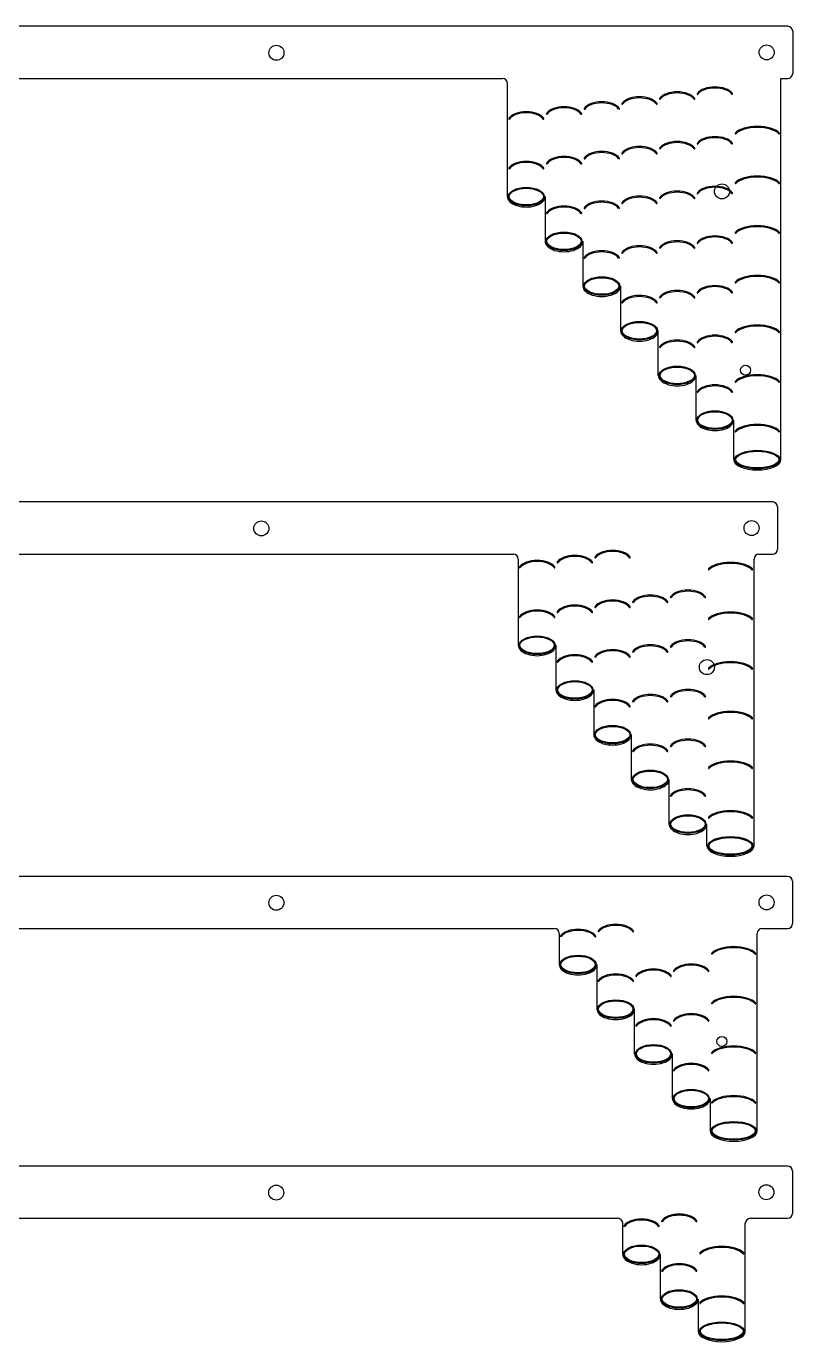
# Model space of a CAD drawing. Header units: millimetres. Extents: x -37 to 1379, y -2 to 984.
# Drawn here: x 141.2 to 295.6, y -2.1 to 262.8 of the extents above; entities that cross this region are included whole.
import ezdxf

# ---------------------------------------------------------------- set-up
doc = ezdxf.new("R2010")
doc.units = ezdxf.units.MM
doc.layers.get('0').update_dxf_attribs({"lineweight": 25, "true_color": 0xffffff})
for name, color, linetype, lineweight, true_color in [('brass', 7, 'Continuous', 25, 0x000000), ('f2', 7, 'Continuous', 25, 0x000000), ('f3', 7, 'Continuous', 25, 0x000000), ('f4', 7, 'Continuous', 25, 0x000000), ('f5', 7, 'Continuous', 25, 0x000000)]:
    doc.layers.add(name, color=color, linetype=linetype, lineweight=lineweight, true_color=true_color)

msp = doc.modelspace()

# ---------------------------------------------------------------- linework, layer by layer
for centre, radius in [((191.58, 257.45), 1.51), ((290.35, 257.53), 1.51), ((281.35, 229.53), 1.51), ((286.1, 193.53), 1), ((188.53, 161.67), 1.51), ((287.3, 161.74), 1.51), ((278.3, 133.74), 1.51), ((191.56, 86.29), 1.51), ((290.33, 86.36), 1.51), ((281.33, 58.36), 1), ((191.53, 27.93), 1.51), ((290.3, 28), 1.51)]:
    msp.add_circle(centre, radius)
for centre, start, end in [((237.12, 251.28), 0, 90), ((239.3, 155.49), 360, 90), ((288.8, 155.49), 90, 180), ((247.55, 80.11), 360, 90), ((289.45, 80.11), 90, 180), ((260.35, 21.75), 0, 90), ((287.05, 21.75), 90, 180)]:
    msp.add_arc(centre, 1, start, end)
at = {"layer": 'brass'}
for p, q in [((294.6, 262.78), (-9.21, 262.78)), ((295.6, 261.78), (295.6, 253.28)), ((48.26, 252.28), (237.12, 252.28)), ((293.22, 252.28), (294.6, 252.28)), ((291.55, 166.99), (-12.26, 166.99)), ((292.55, 165.99), (292.55, 157.49)), ((39.99, 156.49), (239.3, 156.49)), ((288.8, 156.49), (291.55, 156.49)), ((294.58, 91.61), (-9.23, 91.61)), ((295.58, 90.61), (295.58, 82.11)), ((37.79, 81.11), (247.55, 81.11)), ((289.45, 81.11), (294.58, 81.11)), ((294.55, 33.25), (-9.26, 33.25)), ((295.55, 32.25), (295.55, 23.75)), ((24.94, 22.75), (260.35, 22.75)), ((287.05, 22.75), (294.55, 22.75))]:
    msp.add_line(p, q, dxfattribs=at)
for centre, start, end in [((294.6, 261.78), 0, 90), ((294.6, 253.28), 270, 0), ((291.55, 165.99), 0, 90), ((291.55, 157.49), 270, 0), ((294.58, 90.61), 0, 90), ((294.58, 82.11), 270, 0), ((294.55, 32.25), 0, 90), ((294.55, 23.75), 270, 0)]:
    msp.add_arc(centre, 1, start, end, dxfattribs=at)
at = {"layer": 'f2'}
for p, q in [((293.22, 175.53), (293.22, 252.28)), ((238.12, 228.48), (238.12, 251.28)), ((245.72, 228.48), (245.72, 219.48)), ((253.32, 219.48), (253.32, 210.48)), ((260.92, 210.48), (260.92, 201.48)), ((268.52, 192.48), (268.52, 201.48)), ((276.12, 183.48), (276.12, 192.48)), ((283.72, 175.53), (283.72, 183.48))]:
    msp.add_line(p, q, dxfattribs=at)
at = {"layer": 'f2', "color": 5, "true_color": 0x0000ff}
for centre, start, end in [((284.13, 241.22), 135.4006, 321.3987), ((292.82, 241.22), 218.6013, 44.5994), ((284.13, 231.22), 135.4006, 321.3987), ((292.82, 231.22), 218.6013, 44.5994), ((284.13, 221.22), 135.4006, 321.3987), ((292.82, 221.22), 218.6013, 44.5994), ((284.13, 211.22), 135.4006, 321.3987), ((292.82, 211.22), 218.6013, 44.5994), ((284.13, 201.22), 135.4006, 321.3987), ((292.82, 201.22), 218.6013, 44.5994), ((284.13, 191.22), 135.4006, 321.3987), ((292.82, 191.22), 218.6013, 44.5994), ((284.13, 181.22), 135.4006, 321.3987), ((292.82, 181.22), 218.6013, 44.5994)]:
    msp.add_arc(centre, 0.103, start, end, dxfattribs=at)
for centre, major_axis, ratio, start_param, end_param in [((272.32, 247.48), (3.8, 0), 0.55122, 0.375247, 2.766345), ((272.32, 247.48), (3.62, 0), 0.517205, 0.343264, 2.798328), ((276.45, 249.17), (0, 0.103), 0.8, 0.79239, 4.038669), ((279.92, 248.48), (-3.8, 0), 0.55122, 3.51684, 5.907938), ((279.92, 248.48), (-3.62, 0), 0.517205, 3.484857, 5.939921), ((283.4, 249.17), (0, 0.103), 0.8, 2.244517, 5.490795), ((249.52, 244.48), (-3.8, 0), 0.55122, 3.51684, 5.907938), ((249.52, 244.48), (-3.62, 0), 0.517205, 3.484857, 5.939921), ((257.12, 245.48), (-3.8, 0), 0.55122, 3.51684, 5.907938), ((257.12, 245.48), (-3.62, 0), 0.517205, 3.484857, 5.939921), ((261.25, 247.17), (0, 0.103), 0.8, 0.79239, 4.038669), ((264.72, 246.48), (-3.8, 0), 0.55122, 3.51684, 5.907938), ((264.72, 246.48), (-3.62, 0), 0.517205, 3.484857, 5.939921), ((268.2, 247.17), (0, 0.103), 0.8, 2.244517, 5.490795), ((268.85, 248.17), (0, 0.103), 0.8, 0.79239, 4.038669), ((275.8, 248.17), (0, 0.103), 0.8, 2.244517, 5.490795), ((238.45, 244.17), (0, 0.103), 0.8, 0.79239, 4.038669), ((241.92, 243.48), (-3.8, 0), 0.55122, 3.51684, 5.907938), ((241.92, 243.48), (-3.62, 0), 0.517205, 3.484857, 5.939921), ((245.4, 244.17), (0, 0.103), 0.8, 2.244517, 5.490795), ((246.05, 245.17), (0, 0.103), 0.8, 0.79239, 4.038669), ((253, 245.17), (0, 0.103), 0.8, 2.244517, 5.490795), ((253.65, 246.17), (0, 0.103), 0.8, 0.79239, 4.038669), ((260.6, 246.17), (0, 0.103), 0.8, 2.244517, 5.490795), ((288.47, 240.53), (4.75, 0), 0.440976, 0.375247, 2.766345), ((288.47, 240.53), (4.53, 0), 0.413764, 0.343264, 2.798328), ((264.72, 236.48), (-3.8, 0), 0.55122, 3.51684, 5.907938), ((272.32, 237.48), (-3.8, 0), 0.55122, 3.51684, 5.907938), ((272.32, 237.48), (-3.62, 0), 0.517205, 3.484857, 5.939921), ((276.45, 239.17), (0, 0.103), 0.8, 0.79239, 4.038669), ((279.92, 238.48), (3.8, 0), 0.55122, 0.375247, 2.766345), ((279.92, 238.48), (3.62, 0), 0.517205, 0.343264, 2.798328), ((283.4, 239.17), (0, 0.103), 0.8, 2.244517, 5.490795), ((249.52, 234.48), (-3.8, 0), 0.55122, 3.51684, 5.907938), ((249.52, 234.48), (-3.62, 0), 0.517205, 3.484857, 5.939921), ((253.65, 236.17), (0, 0.103), 0.8, 0.79239, 4.038669), ((257.12, 235.48), (-3.8, 0), 0.55122, 3.51684, 5.907938), ((257.12, 235.48), (-3.62, 0), 0.517205, 3.484857, 5.939921), ((260.6, 236.17), (0, 0.103), 0.8, 2.244517, 5.490795), ((261.25, 237.17), (0, 0.103), 0.8, 0.79239, 4.038669), ((264.72, 236.48), (-3.62, 0), 0.517205, 3.484857, 5.939921), ((268.2, 237.17), (0, 0.103), 0.8, 2.244517, 5.490795), ((268.85, 238.17), (0, 0.103), 0.8, 0.79239, 4.038669), ((275.8, 238.17), (0, 0.103), 0.8, 2.244517, 5.490795), ((238.45, 234.17), (0, 0.103), 0.8, 0.79239, 4.038669), ((241.92, 233.48), (-3.8, 0), 0.55122, 3.51684, 5.907938), ((241.92, 233.48), (-3.62, 0), 0.517205, 3.484857, 5.939921), ((245.4, 234.17), (0, 0.103), 0.8, 2.244517, 5.490795), ((246.05, 235.17), (0, 0.103), 0.8, 0.79239, 4.038669), ((253, 235.17), (0, 0.103), 0.8, 2.244517, 5.490795), ((279.92, 228.48), (-3.8, 0), 0.55122, 3.51684, 5.907938), ((288.47, 230.53), (4.75, 0), 0.440976, 0.375247, 2.766345), ((288.47, 230.53), (4.53, 0), 0.413764, 0.343264, 2.798328), ((264.72, 226.48), (-3.8, 0), 0.55122, 3.51684, 5.907938), ((264.72, 226.48), (-3.62, 0), 0.517205, 3.484857, 5.939921), ((268.85, 228.17), (0, 0.103), 0.8, 0.79239, 4.038669), ((272.32, 227.48), (-3.8, 0), 0.55122, 3.51684, 5.907938), ((272.32, 227.48), (-3.62, 0), 0.517205, 3.484857, 5.939921), ((275.8, 228.17), (0, 0.103), 0.8, 2.244517, 5.490795), ((276.45, 229.17), (0, 0.103), 0.8, 0.79239, 4.038669), ((279.92, 228.48), (-3.62, 0), 0.517205, 3.484857, 5.939921), ((283.4, 229.17), (0, 0.103), 0.8, 2.244517, 5.490795), ((246.05, 225.17), (0, 0.103), 0.8, 0.79239, 4.038669), ((249.52, 224.48), (-3.8, 0), 0.55122, 3.51684, 5.907938), ((249.52, 224.48), (-3.62, 0), 0.517205, 3.484857, 5.939921), ((253, 225.17), (0, 0.103), 0.8, 2.244517, 5.490795), ((253.65, 226.17), (0, 0.103), 0.8, 0.79239, 4.038669), ((257.12, 225.48), (-3.8, 0), 0.55122, 3.51684, 5.907938), ((257.12, 225.48), (-3.62, 0), 0.517205, 3.484857, 5.939921), ((260.6, 226.17), (0, 0.103), 0.8, 2.244517, 5.490795), ((261.25, 227.17), (0, 0.103), 0.8, 0.79239, 4.038669), ((268.2, 227.17), (0, 0.103), 0.8, 2.244517, 5.490795), ((288.47, 220.53), (4.75, 0), 0.440976, 0.375247, 2.766345), ((279.92, 218.48), (-3.8, 0), 0.55122, 3.51684, 5.907938), ((279.92, 218.48), (-3.62, 0), 0.517205, 3.484857, 5.939921), ((288.47, 220.53), (4.53, 0), 0.413764, 0.343264, 2.798328), ((257.12, 215.48), (-3.8, 0), 0.55122, 3.51684, 5.907938), ((257.12, 215.48), (-3.62, 0), 0.517205, 3.484857, 5.939921), ((261.25, 217.17), (0, 0.103), 0.8, 0.79239, 4.038669), ((264.72, 216.48), (-3.8, 0), 0.55122, 3.51684, 5.907938), ((264.72, 216.48), (-3.62, 0), 0.517205, 3.484857, 5.939921), ((268.2, 217.17), (0, 0.103), 0.8, 2.244517, 5.490795), ((268.85, 218.17), (0, 0.103), 0.8, 0.79239, 4.038669), ((272.32, 217.48), (-3.8, 0), 0.55122, 3.51684, 5.907938), ((272.32, 217.48), (-3.62, 0), 0.517205, 3.484857, 5.939921), ((275.8, 218.17), (0, 0.103), 0.8, 2.244517, 5.490795), ((276.45, 219.17), (0, 0.103), 0.8, 0.79239, 4.038669), ((283.4, 219.17), (0, 0.103), 0.8, 2.244517, 5.490795), ((253.65, 216.17), (0, 0.103), 0.8, 0.79239, 4.038669), ((260.6, 216.17), (0, 0.103), 0.8, 2.244517, 5.490795), ((288.47, 210.53), (4.75, 0), 0.440976, 0.375247, 2.766345), ((288.47, 210.53), (4.53, 0), 0.413764, 0.343264, 2.798328), ((272.32, 207.48), (-3.8, 0), 0.55122, 3.51684, 5.907938), ((272.32, 207.48), (-3.62, 0), 0.517205, 3.484857, 5.939921), ((279.92, 208.48), (-3.8, 0), 0.55122, 3.51684, 5.907938), ((279.92, 208.48), (-3.62, 0), 0.517205, 3.484857, 5.939921), ((261.25, 207.17), (0, 0.103), 0.8, 0.79239, 4.038669), ((264.72, 206.48), (-3.8, 0), 0.55122, 3.51684, 5.907938), ((264.72, 206.48), (-3.62, 0), 0.517205, 3.484857, 5.939921), ((268.2, 207.17), (0, 0.103), 0.8, 2.244517, 5.490795), ((268.85, 208.17), (0, 0.103), 0.8, 0.79239, 4.038669), ((275.8, 208.17), (0, 0.103), 0.8, 2.244517, 5.490795), ((276.45, 209.17), (0, 0.103), 0.8, 0.79239, 4.038669), ((283.4, 209.17), (0, 0.103), 0.8, 2.244517, 5.490795), ((288.47, 200.53), (4.75, 0), 0.440976, 0.375247, 2.766345), ((288.47, 200.53), (4.53, 0), 0.413764, 0.343264, 2.798328), ((272.32, 197.48), (-3.8, 0), 0.55122, 3.51684, 5.907938), ((272.32, 197.48), (-3.62, 0), 0.517205, 3.484857, 5.939921), ((276.45, 199.17), (0, 0.103), 0.8, 0.79239, 4.038669), ((279.92, 198.48), (-3.8, 0), 0.55122, 3.51684, 5.907938), ((279.92, 198.48), (-3.62, 0), 0.517205, 3.484857, 5.939921), ((283.4, 199.17), (0, 0.103), 0.8, 2.244517, 5.490795), ((268.85, 198.17), (0, 0.103), 0.8, 0.79239, 4.038669), ((275.8, 198.17), (0, 0.103), 0.8, 2.244517, 5.490795), ((288.47, 190.53), (4.75, 0), 0.440976, 0.375247, 2.766345), ((288.47, 190.53), (4.53, 0), 0.413764, 0.343264, 2.798328), ((276.45, 189.17), (0, 0.103), 0.8, 0.79239, 4.038669), ((279.92, 188.48), (-3.8, 0), 0.55122, 3.51684, 5.907938), ((279.92, 188.48), (-3.62, 0), 0.517205, 3.484857, 5.939921), ((283.4, 189.17), (0, 0.103), 0.8, 2.244517, 5.490795), ((288.47, 180.53), (4.75, 0), 0.440976, 0.375247, 2.766345), ((288.47, 180.53), (4.53, 0), 0.413764, 0.343264, 2.798328)]:
    msp.add_ellipse(centre, major_axis=major_axis, ratio=ratio, start_param=start_param, end_param=end_param, dxfattribs=at)
at = {"layer": 'f2'}
for centre, major_axis, ratio, start_param, end_param in [((241.92, 228.48), (-3.8, 0), 0.55122, 0, 3.141593), ((249.52, 219.48), (-3.8, 0), 0.55122, 0, 3.141593), ((257.12, 210.48), (-3.8, 0), 0.55122, 0, 3.141593), ((264.72, 201.48), (-3.8, 0), 0.55122, 0, 3.141593), ((272.32, 192.48), (-3.8, 0), 0.55122, 0, 3.141593), ((279.92, 183.48), (-3.8, 0), 0.55122, 0, 3.141593), ((288.47, 175.53), (4.75, 0), 0.440976, 3.141593, 0)]:
    msp.add_ellipse(centre, major_axis=major_axis, ratio=ratio, start_param=start_param, end_param=end_param, dxfattribs=at)
at = {"layer": 'f2', "color": 5, "true_color": 0x0000ff}
for centre, major_axis, ratio in [((241.92, 228.48), (-3.62, 0), 0.517205), ((241.92, 228.48), (3.46, 0), 0.483354), ((249.52, 219.48), (-3.62, 0), 0.517205), ((249.52, 219.48), (3.46, 0), 0.483354), ((257.12, 210.48), (-3.62, 0), 0.517205), ((257.12, 210.48), (3.46, 0), 0.483354), ((264.72, 201.48), (-3.62, 0), 0.517205), ((264.72, 201.48), (3.46, 0), 0.483354), ((272.32, 192.48), (-3.62, 0), 0.517205), ((272.32, 192.48), (3.46, 0), 0.483354), ((279.92, 183.48), (-3.62, 0), 0.517205), ((279.92, 183.48), (3.46, 0), 0.483354), ((288.47, 175.53), (4.53, 0), 0.413764), ((288.47, 175.53), (4.33, 0), 0.386683)]:
    msp.add_ellipse(centre, major_axis=major_axis, ratio=ratio, dxfattribs=at)
at = {"layer": 'f3'}
for p, q in [((240.3, 155.49), (240.3, 138.14)), ((287.8, 97.74), (287.8, 155.49)), ((247.9, 138.14), (247.9, 129.14)), ((255.5, 129.14), (255.5, 120.14)), ((263.1, 111.14), (263.1, 120.14)), ((270.7, 102.14), (270.7, 111.14)), ((278.3, 97.74), (278.3, 102.14))]:
    msp.add_line(p, q, dxfattribs=at)
at = {"layer": 'f3', "color": 5, "true_color": 0x0000ff}
for centre, start, end in [((278.71, 153.43), 135.4006, 321.3987), ((287.4, 153.43), 218.6013, 44.5994), ((278.71, 143.43), 135.4006, 321.3987), ((287.4, 143.43), 218.6013, 44.5994), ((278.71, 133.43), 135.4006, 321.3987), ((287.4, 133.43), 218.6013, 44.5994), ((278.71, 123.43), 135.4006, 321.3987), ((287.4, 123.43), 218.6013, 44.5994), ((278.71, 113.43), 135.4006, 321.3987), ((287.4, 113.43), 218.6013, 44.5994), ((278.71, 103.43), 135.4006, 321.3987), ((287.4, 103.43), 218.6013, 44.5994)]:
    msp.add_arc(centre, 0.103, start, end, dxfattribs=at)
for centre, major_axis, ratio, start_param, end_param in [((259.3, 155.14), (-3.8, 0), 0.55122, 3.51684, 5.907938), ((259.3, 155.14), (-3.62, 0), 0.517205, 3.484857, 5.939921), ((240.62, 153.84), (0, 0.103), 0.8, 0.79239, 4.038669), ((244.1, 153.14), (-3.8, 0), 0.55122, 3.51684, 5.907938), ((244.1, 153.14), (-3.62, 0), 0.517205, 3.484857, 5.939921), ((247.58, 153.84), (0, 0.103), 0.8, 2.244517, 5.490795), ((248.22, 154.84), (0, 0.103), 0.8, 0.79239, 4.038669), ((251.7, 154.14), (-3.8, 0), 0.55122, 3.51684, 5.907938), ((251.7, 154.14), (-3.62, 0), 0.517205, 3.484857, 5.939921), ((255.18, 154.84), (0, 0.103), 0.8, 2.244517, 5.490795), ((255.82, 155.84), (0, 0.103), 0.8, 0.79239, 4.038669), ((262.78, 155.84), (0, 0.103), 0.8, 2.244517, 5.490795), ((283.05, 152.74), (4.75, 0), 0.440976, 0.375247, 2.766345), ((283.05, 152.74), (4.53, 0), 0.413764, 0.343264, 2.798328), ((274.5, 147.14), (-3.8, 0), 0.55122, 3.51684, 5.907938), ((274.5, 147.14), (-3.62, 0), 0.517205, 3.484857, 5.939921), ((251.7, 144.14), (-3.8, 0), 0.55122, 3.51684, 5.907938), ((251.7, 144.14), (-3.62, 0), 0.517205, 3.484857, 5.939921), ((255.82, 145.84), (0, 0.103), 0.8, 0.79239, 4.038669), ((259.3, 145.14), (-3.8, 0), 0.55122, 3.51684, 5.907938), ((259.3, 145.14), (-3.62, 0), 0.517205, 3.484857, 5.939921), ((262.78, 145.84), (0, 0.103), 0.8, 2.244517, 5.490795), ((263.42, 146.84), (0, 0.103), 0.8, 0.79239, 4.038669), ((266.9, 146.14), (-3.8, 0), 0.55122, 3.51684, 5.907938), ((266.9, 146.14), (-3.62, 0), 0.517205, 3.484857, 5.939921), ((270.38, 146.84), (0, 0.103), 0.8, 2.244517, 5.490795), ((271.02, 147.84), (0, 0.103), 0.8, 0.79239, 4.038669), ((277.98, 147.84), (0, 0.103), 0.8, 2.244517, 5.490795), ((240.62, 143.84), (0, 0.103), 0.8, 0.79239, 4.038669), ((244.1, 143.14), (-3.8, 0), 0.55122, 3.51684, 5.907938), ((244.1, 143.14), (-3.62, 0), 0.517205, 3.484857, 5.939921), ((247.58, 143.84), (0, 0.103), 0.8, 2.244517, 5.490795), ((248.22, 144.84), (0, 0.103), 0.8, 0.79239, 4.038669), ((255.18, 144.84), (0, 0.103), 0.8, 2.244517, 5.490795), ((283.05, 142.74), (4.75, 0), 0.440976, 0.375247, 2.766345), ((283.05, 142.74), (4.53, 0), 0.413764, 0.343264, 2.798328), ((266.9, 136.14), (-3.8, 0), 0.55122, 3.51684, 5.907938), ((266.9, 136.14), (-3.62, 0), 0.517205, 3.484857, 5.939921), ((271.02, 137.84), (0, 0.103), 0.8, 0.79239, 4.038669), ((274.5, 137.14), (-3.8, 0), 0.55122, 3.51684, 5.907938), ((274.5, 137.14), (-3.62, 0), 0.517205, 3.484857, 5.939921), ((277.98, 137.84), (0, 0.103), 0.8, 2.244517, 5.490795), ((251.7, 134.14), (-3.8, 0), 0.55122, 3.51684, 5.907938), ((251.7, 134.14), (-3.62, 0), 0.517205, 3.484857, 5.939921), ((255.82, 135.84), (0, 0.103), 0.8, 0.79239, 4.038669), ((259.3, 135.14), (-3.8, 0), 0.55122, 3.51684, 5.907938), ((259.3, 135.14), (-3.62, 0), 0.517205, 3.484857, 5.939921), ((262.78, 135.84), (0, 0.103), 0.8, 2.244517, 5.490795), ((263.42, 136.84), (0, 0.103), 0.8, 0.79239, 4.038669), ((270.38, 136.84), (0, 0.103), 0.8, 2.244517, 5.490795), ((248.22, 134.84), (0, 0.103), 0.8, 0.79239, 4.038669), ((255.18, 134.84), (0, 0.103), 0.8, 2.244517, 5.490795), ((283.05, 132.74), (4.75, 0), 0.440976, 0.375247, 2.766345), ((283.05, 132.74), (4.53, 0), 0.413764, 0.343264, 2.798328), ((259.3, 125.14), (-3.8, 0), 0.55122, 3.51684, 5.907938), ((266.9, 126.14), (-3.8, 0), 0.55122, 3.51684, 5.907938), ((266.9, 126.14), (-3.62, 0), 0.517205, 3.484857, 5.939921), ((271.02, 127.84), (0, 0.103), 0.8, 0.79239, 4.038669), ((274.5, 127.14), (-3.8, 0), 0.55122, 3.51684, 5.907938), ((274.5, 127.14), (-3.62, 0), 0.517205, 3.484857, 5.939921), ((277.98, 127.84), (0, 0.103), 0.8, 2.244517, 5.490795), ((255.82, 125.84), (0, 0.103), 0.8, 0.79239, 4.038669), ((259.3, 125.14), (-3.62, 0), 0.517205, 3.484857, 5.939921), ((262.78, 125.84), (0, 0.103), 0.8, 2.244517, 5.490795), ((263.42, 126.84), (0, 0.103), 0.8, 0.79239, 4.038669), ((270.38, 126.84), (0, 0.103), 0.8, 2.244517, 5.490795), ((283.05, 122.74), (4.75, 0), 0.440976, 0.375247, 2.766345), ((283.05, 122.74), (4.53, 0), 0.413764, 0.343264, 2.798328), ((274.5, 117.14), (-3.8, 0), 0.55122, 3.51684, 5.907938), ((263.42, 116.84), (0, 0.103), 0.8, 0.79239, 4.038669), ((266.9, 116.14), (-3.8, 0), 0.55122, 3.51684, 5.907938), ((266.9, 116.14), (-3.62, 0), 0.517205, 3.484857, 5.939921), ((270.38, 116.84), (0, 0.103), 0.8, 2.244517, 5.490795), ((271.02, 117.84), (0, 0.103), 0.8, 0.79239, 4.038669), ((274.5, 117.14), (-3.62, 0), 0.517205, 3.484857, 5.939921), ((277.98, 117.84), (0, 0.103), 0.8, 2.244517, 5.490795), ((283.05, 112.74), (4.75, 0), 0.440976, 0.375247, 2.766345), ((283.05, 112.74), (4.53, 0), 0.413764, 0.343264, 2.798328), ((274.5, 107.14), (-3.8, 0), 0.55122, 3.51684, 5.907938), ((274.5, 107.14), (-3.62, 0), 0.517205, 3.484857, 5.939921), ((271.02, 107.84), (0, 0.103), 0.8, 0.79239, 4.038669), ((277.98, 107.84), (0, 0.103), 0.8, 2.244517, 5.490795), ((283.05, 102.74), (4.75, 0), 0.440976, 0.375247, 2.766345), ((283.05, 102.74), (4.53, 0), 0.413764, 0.343264, 2.798328)]:
    msp.add_ellipse(centre, major_axis=major_axis, ratio=ratio, start_param=start_param, end_param=end_param, dxfattribs=at)
at = {"layer": 'f3'}
for centre, major_axis, ratio, start_param, end_param in [((244.1, 138.14), (-3.8, 0), 0.55122, 0, 3.141593), ((251.7, 129.14), (-3.8, 0), 0.55122, 0, 3.141593), ((259.3, 120.14), (-3.8, 0), 0.55122, 0, 3.141593), ((266.9, 111.14), (-3.8, 0), 0.55122, 0, 3.141593), ((274.5, 102.14), (-3.8, 0), 0.55122, 0, 3.141593), ((283.05, 97.74), (4.75, 0), 0.440976, 3.141593, 0)]:
    msp.add_ellipse(centre, major_axis=major_axis, ratio=ratio, start_param=start_param, end_param=end_param, dxfattribs=at)
at = {"layer": 'f3', "color": 5, "true_color": 0x0000ff}
for centre, major_axis, ratio in [((244.1, 138.14), (-3.62, 0), 0.517205), ((244.1, 138.14), (3.46, 0), 0.483354), ((251.7, 129.14), (-3.62, 0), 0.517205), ((251.7, 129.14), (3.46, 0), 0.483354), ((259.3, 120.14), (-3.62, 0), 0.517205), ((259.3, 120.14), (3.46, 0), 0.483354), ((266.9, 111.14), (-3.62, 0), 0.517205), ((266.9, 111.14), (3.46, 0), 0.483354), ((274.5, 102.14), (-3.62, 0), 0.517205), ((274.5, 102.14), (3.46, 0), 0.483354), ((283.05, 97.74), (4.53, 0), 0.413764), ((283.05, 97.74), (4.33, 0), 0.386683)]:
    msp.add_ellipse(centre, major_axis=major_axis, ratio=ratio, dxfattribs=at)
at = {"layer": 'f4'}
for p, q in [((248.55, 80.11), (248.55, 73.86)), ((288.45, 40.36), (288.45, 80.11)), ((256.15, 73.86), (256.15, 64.86)), ((263.75, 55.86), (263.75, 64.86)), ((271.35, 46.86), (271.35, 55.86)), ((278.95, 46.86), (278.95, 40.36))]:
    msp.add_line(p, q, dxfattribs=at)
at = {"layer": 'f4', "color": 5, "true_color": 0x0000ff}
for centre, start, end in [((279.36, 76.05), 135.4006, 321.3987), ((288.05, 76.05), 218.6013, 44.5994), ((279.36, 66.05), 135.4006, 321.3987), ((288.05, 66.05), 218.6013, 44.5994), ((279.36, 56.05), 135.4006, 321.3987), ((288.05, 56.05), 218.6013, 44.5994), ((279.36, 46.05), 135.4006, 321.3987), ((288.05, 46.05), 218.6013, 44.5994)]:
    msp.add_arc(centre, 0.103, start, end, dxfattribs=at)
for centre, major_axis, ratio, start_param, end_param in [((248.87, 79.55), (0, 0.103), 0.8, 0.79239, 4.038669), ((252.35, 78.86), (-3.8, 0), 0.55122, 3.51684, 5.907938), ((252.35, 78.86), (-3.62, 0), 0.517205, 3.484857, 5.939921), ((255.83, 79.55), (0, 0.103), 0.8, 2.244517, 5.490795), ((256.47, 80.55), (0, 0.103), 0.8, 0.79239, 4.038669), ((259.95, 79.86), (-3.8, 0), 0.55122, 3.51684, 5.907938), ((259.95, 79.86), (-3.62, 0), 0.517205, 3.484857, 5.939921), ((263.43, 80.55), (0, 0.103), 0.8, 2.244517, 5.490795), ((283.7, 75.36), (4.75, 0), 0.440976, 0.375247, 2.766345), ((283.7, 75.36), (4.53, 0), 0.413764, 0.343264, 2.798328), ((259.95, 69.86), (-3.8, 0), 0.55122, 3.51684, 5.907938), ((259.95, 69.86), (-3.62, 0), 0.517205, 3.484857, 5.939921), ((264.07, 71.55), (0, 0.103), 0.8, 0.79239, 4.038669), ((267.55, 70.86), (-3.8, 0), 0.55122, 3.51684, 5.907938), ((267.55, 70.86), (-3.62, 0), 0.517205, 3.484857, 5.939921), ((271.03, 71.55), (0, 0.103), 0.8, 2.244517, 5.490795), ((271.67, 72.55), (0, 0.103), 0.8, 0.79239, 4.038669), ((275.15, 71.86), (-3.8, 0), 0.55122, 3.51684, 5.907938), ((275.15, 71.86), (-3.62, 0), 0.517205, 3.484857, 5.939921), ((278.63, 72.55), (0, 0.103), 0.8, 2.244517, 5.490795), ((256.47, 70.55), (0, 0.103), 0.8, 0.79239, 4.038669), ((263.43, 70.55), (0, 0.103), 0.8, 2.244517, 5.490795), ((283.7, 65.36), (4.75, 0), 0.440976, 0.375247, 2.766345), ((283.7, 65.36), (4.53, 0), 0.413764, 0.343264, 2.798328), ((275.15, 61.86), (-3.8, 0), 0.55122, 3.51684, 5.907938), ((275.15, 61.86), (-3.62, 0), 0.517205, 3.484857, 5.939921), ((264.07, 61.55), (0, 0.103), 0.8, 0.79239, 4.038669), ((267.55, 60.86), (-3.8, 0), 0.55122, 3.51684, 5.907938), ((267.55, 60.86), (-3.62, 0), 0.517205, 3.484857, 5.939921), ((271.03, 61.55), (0, 0.103), 0.8, 2.244517, 5.490795), ((271.67, 62.55), (0, 0.103), 0.8, 0.79239, 4.038669), ((278.63, 62.55), (0, 0.103), 0.8, 2.244517, 5.490795), ((283.7, 55.36), (4.75, 0), 0.440976, 0.375247, 2.766345), ((283.7, 55.36), (4.53, 0), 0.413764, 0.343264, 2.798328), ((275.15, 51.86), (-3.8, 0), 0.55122, 3.51684, 5.907938), ((275.15, 51.86), (-3.62, 0), 0.517205, 3.484857, 5.939921), ((271.67, 52.55), (0, 0.103), 0.8, 0.79239, 4.038669), ((278.63, 52.55), (0, 0.103), 0.8, 2.244517, 5.490795), ((283.7, 45.36), (4.75, 0), 0.440976, 0.375247, 2.766345), ((283.7, 45.36), (4.53, 0), 0.413764, 0.343264, 2.798328)]:
    msp.add_ellipse(centre, major_axis=major_axis, ratio=ratio, start_param=start_param, end_param=end_param, dxfattribs=at)
for centre, major_axis, ratio in [((252.35, 73.86), (-3.62, 0), 0.517205), ((252.35, 73.86), (3.46, 0), 0.483354), ((259.95, 64.86), (-3.62, 0), 0.517205), ((259.95, 64.86), (3.46, 0), 0.483354), ((267.55, 55.86), (-3.62, 0), 0.517205), ((267.55, 55.86), (3.46, 0), 0.483354), ((275.15, 46.86), (-3.62, 0), 0.517205), ((275.15, 46.86), (3.46, 0), 0.483354), ((283.7, 40.36), (4.53, 0), 0.413764), ((283.7, 40.36), (4.33, 0), 0.386683)]:
    msp.add_ellipse(centre, major_axis=major_axis, ratio=ratio, dxfattribs=at)
at = {"layer": 'f4'}
for centre, major_axis, ratio, start_param, end_param in [((252.35, 73.86), (-3.8, 0), 0.55122, 0, 3.141593), ((259.95, 64.86), (-3.8, 0), 0.55122, 0, 3.141593), ((267.55, 55.86), (-3.8, 0), 0.55122, 0, 3.141593), ((275.15, 46.86), (-3.8, 0), 0.55122, 0, 3.141593), ((283.7, 40.36), (4.75, 0), 0.440976, 3.141593, 0)]:
    msp.add_ellipse(centre, major_axis=major_axis, ratio=ratio, start_param=start_param, end_param=end_param, dxfattribs=at)
at = {"layer": 'f5'}
for p, q in [((261.35, 15.5), (261.35, 21.75)), ((286.05, 0), (286.05, 21.75)), ((268.95, 6.5), (268.95, 15.5)), ((276.55, 6.5), (276.55, 0))]:
    msp.add_line(p, q, dxfattribs=at)
at = {"layer": 'f5', "color": 5, "true_color": 0x0000ff}
for centre, start, end in [((276.96, 15.7), 135.4006, 321.3987), ((285.65, 15.7), 218.6013, 44.5994), ((276.96, 5.7), 135.4006, 321.3987), ((285.65, 5.7), 218.6013, 44.5994)]:
    msp.add_arc(centre, 0.103, start, end, dxfattribs=at)
for centre, major_axis, ratio, start_param, end_param in [((261.67, 21.19), (0, 0.103), 0.8, 0.79239, 4.038669), ((265.15, 20.5), (-3.8, 0), 0.55122, 3.51684, 5.907938), ((265.15, 20.5), (-3.62, 0), 0.517205, 3.484857, 5.939921), ((268.63, 21.19), (0, 0.103), 0.8, 2.244517, 5.490795), ((269.27, 22.19), (0, 0.103), 0.8, 0.79239, 4.038669), ((272.75, 21.5), (-3.8, 0), 0.55122, 3.51684, 5.907938), ((272.75, 21.5), (-3.62, 0), 0.517205, 3.484857, 5.939921), ((276.23, 22.19), (0, 0.103), 0.8, 2.244517, 5.490795), ((281.3, 15), (4.75, 0), 0.440976, 0.375247, 2.766345), ((281.3, 15), (4.53, 0), 0.413764, 0.343264, 2.798328), ((272.75, 11.5), (-3.8, 0), 0.55122, 3.51684, 5.907938), ((272.75, 11.5), (-3.62, 0), 0.517205, 3.484857, 5.939921), ((269.27, 12.19), (0, 0.103), 0.8, 0.79239, 4.038669), ((276.23, 12.19), (0, 0.103), 0.8, 2.244517, 5.490795), ((281.3, 5), (4.75, 0), 0.440976, 0.375247, 2.766345), ((281.3, 5), (4.53, 0), 0.413764, 0.343264, 2.798328)]:
    msp.add_ellipse(centre, major_axis=major_axis, ratio=ratio, start_param=start_param, end_param=end_param, dxfattribs=at)
for centre, major_axis, ratio in [((265.15, 15.5), (-3.62, 0), 0.517205), ((265.15, 15.5), (3.46, 0), 0.483354), ((272.75, 6.5), (-3.62, 0), 0.517205), ((272.75, 6.5), (3.46, 0), 0.483354), ((281.3, 0), (4.53, 0), 0.413764), ((281.3, 0), (4.33, 0), 0.386683)]:
    msp.add_ellipse(centre, major_axis=major_axis, ratio=ratio, dxfattribs=at)
at = {"layer": 'f5'}
for centre, major_axis, ratio, start_param, end_param in [((265.15, 15.5), (-3.8, 0), 0.55122, 0, 3.141593), ((272.75, 6.5), (-3.8, 0), 0.55122, 0, 3.141593), ((281.3, 0), (4.75, 0), 0.440976, 3.141593, 0)]:
    msp.add_ellipse(centre, major_axis=major_axis, ratio=ratio, start_param=start_param, end_param=end_param, dxfattribs=at)

doc.saveas('drawing.dxf')
